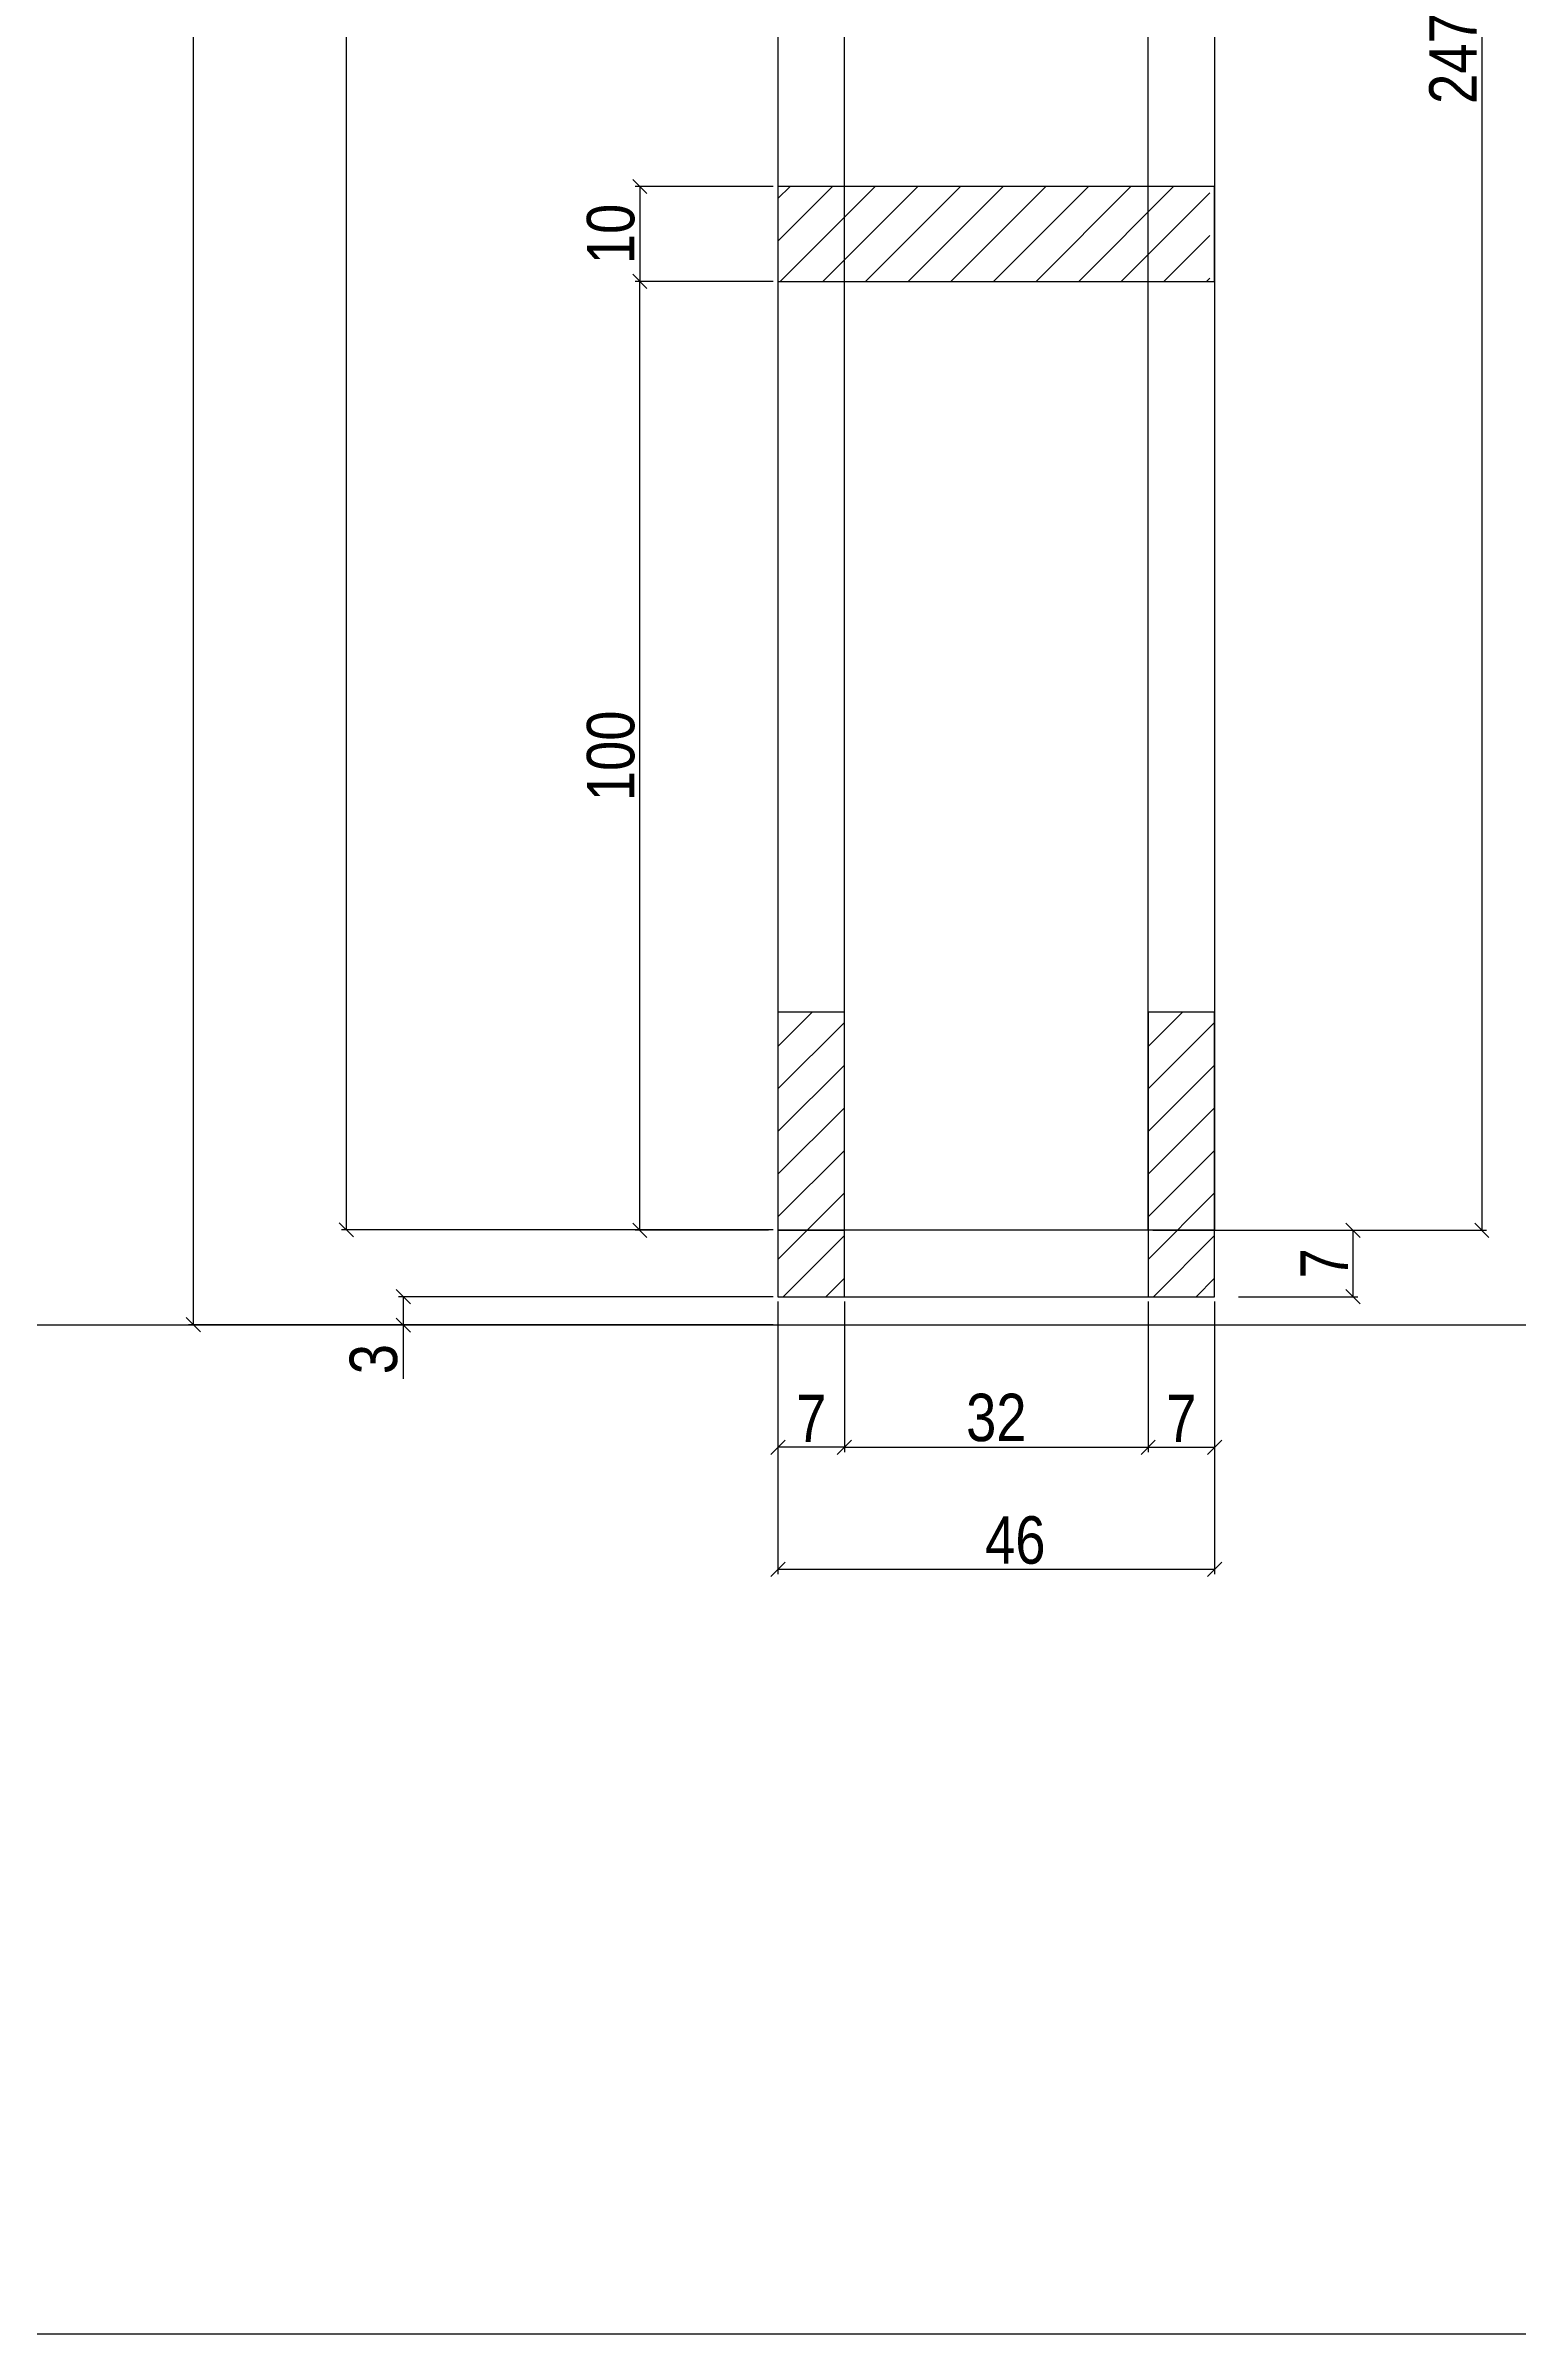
# Model space of a CAD drawing. Extents: x 17311 to 161354, y 153625 to 210355.
# Drawn here: x 20305 to 20615.1, y 206377.1 to 206859.5 of the extents above; entities that cross this region are included whole.
import ezdxf

# ---------------------------------------------------------------- set-up
doc = ezdxf.new("R2010")
doc.units = 0
doc.layers.get('0').update_dxf_attribs({"linetype": 'CONTINUOUS'})
doc.layers.get('DEFPOINTS').update_dxf_attribs({"linetype": 'CONTINUOUS'})
for name, color, linetype in [('COTA', 241, 'CONTINUOUS'), ('detalhes', 4, 'CONTINUOUS'), ('Painéis', 200, 'CONTINUOUS'), ('SARR_7x7', 40, 'CONTINUOUS'), ('TIRAS REESCORAMENTO', 252, 'CONTINUOUS'), ('VIGAS', 3, 'CONTINUOUS')]:
    doc.layers.add(name, color=color, linetype=linetype)
doc.styles.add('COTA TECNICA 2X', font='techl___.ttf', dxfattribs={"height": 10})
doc.dimstyles.new('SECAO', dxfattribs={"dimscale": 0.333333, "dimtxt": 5, "dimasz": 9, "dimexe": 3, "dimexo": 3, "dimgap": 3, "dimtad": 1, "dimdec": 1, "dimlfac": 0.5, "dimzin": 12, "dimdsep": 46, "dimtxsty": 'COTA TECNICA 2X', "dimblk1": 'OBLIQUE', "dimblk2": 'OBLIQUE', "dimsah": 1, "dimcen": 0.9, "dimclrd": 4, "dimclre": 4, "dimclrt": 240, "dimadec": 1, "dimazin": 3, "dimtfac": 1, "dimtdec": 1, "dimtmove": 0, "dimatfit": 3, "dimfxl": 1, "dimtolj": 1, "dimtzin": 12, "dimarcsym": 0})

# ---------------------------------------------------------------- blocks, each defined once
blk = doc.blocks.new('_Oblique')
at = {"color": 0, "linetype": 'ByBlock', "lineweight": -2}
blk.add_line((-0.5, -0.5), (0.5, 0.5), dxfattribs=at)
blk = doc.blocks.new('*D4157')
at = {"layer": 'DEFPOINTS', "color": 0, "transparency": 16777216}
for p in [(20459.31, 206595.77), (20551.31, 206595.77), (20551.31, 206538.31)]:
    blk.add_point(p, dxfattribs=at)
at = {"layer": 'detalhes', "color": 4, "lineweight": -2, "transparency": 16777216}
for p, q in [((20459.31, 206594.77), (20459.31, 206537.31)), ((20551.31, 206594.77), (20551.31, 206537.31)), ((20459.31, 206538.31), (20551.31, 206538.31))]:
    blk.add_line(p, q, dxfattribs=at)
at = {"layer": 'detalhes', "color": 4, "lineweight": -2, "transparency": 16777216, "xscale": 3, "yscale": 3, "zscale": 3, "rotation": 180}
blk.add_blockref('_Oblique', (20459.31, 206538.31), dxfattribs=at)
at = {"layer": 'detalhes', "color": 4, "lineweight": -2, "transparency": 16777216, "xscale": 3, "yscale": 3, "zscale": 3}
blk.add_blockref('_Oblique', (20551.31, 206538.31), dxfattribs=at)
at = {"layer": 'detalhes', "color": 240, "transparency": 16777216, "insert": (20509.31, 206544.42), "char_height": 10, "attachment_point": 5, "style": 'COTA TECNICA 2X'}
blk.add_mtext('\\A1;46', dxfattribs=at)
blk = doc.blocks.new('*D4158')
at = {"layer": 'DEFPOINTS', "color": 0, "transparency": 16777216}
for p in [(20473.31, 206595.77), (20537.31, 206595.77), (20537.31, 206564.03)]:
    blk.add_point(p, dxfattribs=at)
at = {"layer": 'detalhes', "color": 4, "lineweight": -2, "transparency": 16777216}
for p, q in [((20473.31, 206594.77), (20473.31, 206563.03)), ((20537.31, 206594.77), (20537.31, 206563.03)), ((20473.31, 206564.03), (20537.31, 206564.03))]:
    blk.add_line(p, q, dxfattribs=at)
at = {"layer": 'detalhes', "color": 4, "lineweight": -2, "transparency": 16777216, "xscale": 3, "yscale": 3, "zscale": 3, "rotation": 180}
blk.add_blockref('_Oblique', (20473.31, 206564.03), dxfattribs=at)
at = {"layer": 'detalhes', "color": 4, "lineweight": -2, "transparency": 16777216, "xscale": 3, "yscale": 3, "zscale": 3}
blk.add_blockref('_Oblique', (20537.31, 206564.03), dxfattribs=at)
at = {"layer": 'detalhes', "color": 240, "transparency": 16777216, "insert": (20505.31, 206570.25), "char_height": 10, "attachment_point": 5, "style": 'COTA TECNICA 2X'}
blk.add_mtext('\\A1;32', dxfattribs=at)
blk = doc.blocks.new('*D4159')
at = {"layer": 'DEFPOINTS', "color": 0, "transparency": 16777216}
for p in [(20537.31, 206564.03), (20551.31, 206564.03), (20551.31, 206564.03)]:
    blk.add_point(p, dxfattribs=at)
at = {"layer": 'detalhes', "color": 4, "lineweight": -2, "transparency": 16777216}
blk.add_line((20537.31, 206564.03), (20551.31, 206564.03), dxfattribs=at)
at = {"layer": 'detalhes', "color": 4, "lineweight": -2, "transparency": 16777216, "xscale": 3, "yscale": 3, "zscale": 3, "rotation": 180}
blk.add_blockref('_Oblique', (20537.31, 206564.03), dxfattribs=at)
at = {"layer": 'detalhes', "color": 4, "lineweight": -2, "transparency": 16777216, "xscale": 3, "yscale": 3, "zscale": 3}
blk.add_blockref('_Oblique', (20551.31, 206564.03), dxfattribs=at)
at = {"layer": 'detalhes', "color": 240, "transparency": 16777216, "insert": (20544.31, 206570.11), "char_height": 10, "attachment_point": 5, "style": 'COTA TECNICA 2X'}
blk.add_mtext('\\A1;7', dxfattribs=at)
blk = doc.blocks.new('*D4160')
at = {"layer": 'DEFPOINTS', "color": 0, "transparency": 16777216}
for p in [(20459.31, 206564.03), (20459.31, 206564.03), (20473.31, 206564.03)]:
    blk.add_point(p, dxfattribs=at)
at = {"layer": 'detalhes', "color": 4, "lineweight": -2, "transparency": 16777216}
blk.add_line((20473.31, 206564.03), (20459.31, 206564.03), dxfattribs=at)
at = {"layer": 'detalhes', "color": 4, "lineweight": -2, "transparency": 16777216, "xscale": 3, "yscale": 3, "zscale": 3, "rotation": 180}
blk.add_blockref('_Oblique', (20459.31, 206564.03), dxfattribs=at)
at = {"layer": 'detalhes', "color": 4, "lineweight": -2, "transparency": 16777216, "xscale": 3, "yscale": 3, "zscale": 3}
blk.add_blockref('_Oblique', (20473.31, 206564.03), dxfattribs=at)
at = {"layer": 'detalhes', "color": 240, "transparency": 16777216, "insert": (20466.31, 206570.11), "char_height": 10, "attachment_point": 5, "style": 'COTA TECNICA 2X'}
blk.add_mtext('\\A1;7', dxfattribs=at)
blk = doc.blocks.new('*D4161')
at = {"layer": 'DEFPOINTS', "color": 0, "transparency": 16777216}
for p in [(20459.31, 206829.79), (20430.21, 206809.79), (20459.31, 206809.79)]:
    blk.add_point(p, dxfattribs=at)
at = {"layer": 'detalhes', "color": 4, "lineweight": -2, "transparency": 16777216}
for p, q in [((20458.31, 206829.79), (20429.21, 206829.79)), ((20430.21, 206829.79), (20430.21, 206809.79)), ((20458.31, 206809.79), (20429.21, 206809.79))]:
    blk.add_line(p, q, dxfattribs=at)
at = {"layer": 'detalhes', "color": 4, "lineweight": -2, "transparency": 16777216, "xscale": 3, "yscale": 3, "zscale": 3}
for p, rotation in [((20430.21, 206829.79), 90), ((20430.21, 206809.79), 270)]:
    blk.add_blockref('_Oblique', p, dxfattribs=dict(at, rotation=rotation))
at = {"layer": 'detalhes', "color": 240, "transparency": 16777216, "insert": (20424.11, 206819.79), "char_height": 10, "attachment_point": 5, "rotation": 90, "style": 'COTA TECNICA 2X'}
blk.add_mtext('\\A1;10', dxfattribs=at)
blk = doc.blocks.new('*D4163')
at = {"layer": 'DEFPOINTS', "color": 0, "transparency": 16777216}
for p in [(20459.31, 206595.77), (20380.35, 206589.77), (20459.31, 206589.77)]:
    blk.add_point(p, dxfattribs=at)
at = {"layer": 'detalhes', "color": 4, "lineweight": -2, "transparency": 16777216}
for p, q in [((20458.31, 206595.77), (20379.35, 206595.77)), ((20380.35, 206595.77), (20380.35, 206589.77)), ((20458.31, 206589.77), (20379.35, 206589.77)), ((20380.35, 206589.77), (20380.35, 206578.44))]:
    blk.add_line(p, q, dxfattribs=at)
at = {"layer": 'detalhes', "color": 4, "lineweight": -2, "transparency": 16777216, "xscale": 3, "yscale": 3, "zscale": 3}
for p, rotation in [((20380.35, 206595.77), 90), ((20380.35, 206589.77), 270)]:
    blk.add_blockref('_Oblique', p, dxfattribs=dict(at, rotation=rotation))
at = {"layer": 'detalhes', "color": 240, "transparency": 16777216, "insert": (20374.13, 206582.61), "char_height": 10, "attachment_point": 5, "rotation": 90, "style": 'COTA TECNICA 2X'}
blk.add_mtext('\\A1;3', dxfattribs=at)
blk = doc.blocks.new('*D4166')
at = {"layer": 'DEFPOINTS', "color": 0, "transparency": 16777216}
for p in [(20430.21, 206809.79), (20459.31, 206809.79), (20458.31, 206609.77)]:
    blk.add_point(p, dxfattribs=at)
at = {"layer": 'detalhes', "color": 4, "lineweight": -2, "transparency": 16777216}
for p, q in [((20458.31, 206809.79), (20429.21, 206809.79)), ((20430.21, 206609.77), (20430.21, 206809.79)), ((20457.31, 206609.77), (20429.21, 206609.77))]:
    blk.add_line(p, q, dxfattribs=at)
at = {"layer": 'detalhes', "color": 4, "lineweight": -2, "transparency": 16777216, "xscale": 3, "yscale": 3, "zscale": 3}
for p, rotation in [((20430.21, 206809.79), 90), ((20430.21, 206609.77), 270)]:
    blk.add_blockref('_Oblique', p, dxfattribs=dict(at, rotation=rotation))
at = {"layer": 'detalhes', "color": 240, "transparency": 16777216, "insert": (20424.11, 206709.78), "char_height": 10, "attachment_point": 5, "rotation": 90, "style": 'COTA TECNICA 2X'}
blk.add_mtext('\\A1;100', dxfattribs=at)
blk = doc.blocks.new('*D4169')
at = {"layer": 'DEFPOINTS', "color": 0, "transparency": 16777216}
for p in [(20552.31, 207103.74), (20552.31, 206609.77), (20607.61, 206609.77)]:
    blk.add_point(p, dxfattribs=at)
at = {"layer": 'detalhes', "color": 4, "lineweight": -2, "transparency": 16777216}
for p, q in [((20553.31, 207103.74), (20608.61, 207103.74)), ((20607.61, 207103.74), (20607.61, 206609.77)), ((20553.31, 206609.77), (20608.61, 206609.77))]:
    blk.add_line(p, q, dxfattribs=at)
at = {"layer": 'detalhes', "color": 4, "lineweight": -2, "transparency": 16777216, "xscale": 3, "yscale": 3, "zscale": 3}
for p, rotation in [((20607.61, 207103.74), 90), ((20607.61, 206609.77), 270)]:
    blk.add_blockref('_Oblique', p, dxfattribs=dict(at, rotation=rotation))
at = {"layer": 'detalhes', "color": 240, "transparency": 16777216, "insert": (20601.53, 206856.75), "char_height": 10, "attachment_point": 5, "rotation": 90, "style": 'COTA TECNICA 2X'}
blk.add_mtext('\\A1;247', dxfattribs=at)
blk = doc.blocks.new('*D4170')
at = {"layer": 'DEFPOINTS', "color": 0, "transparency": 16777216}
for p in [(20537.31, 206609.77), (20555.37, 206595.77), (20580.46, 206595.77)]:
    blk.add_point(p, dxfattribs=at)
at = {"layer": 'detalhes', "color": 4, "lineweight": -2, "transparency": 16777216}
for p, q in [((20538.31, 206609.77), (20581.46, 206609.77)), ((20580.46, 206609.77), (20580.46, 206595.77)), ((20556.37, 206595.77), (20581.46, 206595.77))]:
    blk.add_line(p, q, dxfattribs=at)
at = {"layer": 'detalhes', "color": 4, "lineweight": -2, "transparency": 16777216, "xscale": 3, "yscale": 3, "zscale": 3}
for p, rotation in [((20580.46, 206609.77), 90), ((20580.46, 206595.77), 270)]:
    blk.add_blockref('_Oblique', p, dxfattribs=dict(at, rotation=rotation))
at = {"layer": 'detalhes', "color": 240, "transparency": 16777216, "insert": (20574.39, 206602.77), "char_height": 10, "attachment_point": 5, "rotation": 90, "style": 'COTA TECNICA 2X'}
blk.add_mtext('\\A1;7', dxfattribs=at)
blk = doc.blocks.new('*D4175')
at = {"layer": 'DEFPOINTS', "color": 0, "transparency": 16777216}
for p in [(20427.31, 207159.86), (20368.35, 206609.86), (20459.31, 206609.86)]:
    blk.add_point(p, dxfattribs=at)
at = {"layer": 'detalhes', "color": 4, "lineweight": -2, "transparency": 16777216}
for p, q in [((20426.31, 207159.86), (20367.35, 207159.86)), ((20368.35, 207159.86), (20368.35, 206609.86)), ((20458.31, 206609.86), (20367.35, 206609.86))]:
    blk.add_line(p, q, dxfattribs=at)
at = {"layer": 'detalhes', "color": 4, "lineweight": -2, "transparency": 16777216, "xscale": 3, "yscale": 3, "zscale": 3}
for p, rotation in [((20368.35, 207159.86), 90), ((20368.35, 206609.86), 270)]:
    blk.add_blockref('_Oblique', p, dxfattribs=dict(at, rotation=rotation))
at = {"layer": 'detalhes', "color": 240, "transparency": 16777216, "insert": (20362.24, 206884.86), "char_height": 10, "attachment_point": 5, "rotation": 90, "style": 'COTA TECNICA 2X'}
blk.add_mtext('\\A1;275', dxfattribs=at)
blk = doc.blocks.new('*D4177')
at = {"layer": 'DEFPOINTS', "color": 0, "transparency": 16777216}
for p in [(20473.31, 207165.86), (20336.11, 206589.86), (20459.31, 206589.86)]:
    blk.add_point(p, dxfattribs=at)
at = {"layer": 'detalhes', "color": 4, "lineweight": -2, "transparency": 16777216}
for p, q in [((20472.31, 207165.86), (20335.11, 207165.86)), ((20336.11, 207165.86), (20336.11, 206589.86)), ((20458.31, 206589.86), (20335.11, 206589.86))]:
    blk.add_line(p, q, dxfattribs=at)
at = {"layer": 'detalhes', "color": 4, "lineweight": -2, "transparency": 16777216, "xscale": 3, "yscale": 3, "zscale": 3}
for p, rotation in [((20336.11, 207165.86), 90), ((20336.11, 206589.86), 270)]:
    blk.add_blockref('_Oblique', p, dxfattribs=dict(at, rotation=rotation))
at = {"layer": 'detalhes', "color": 240, "transparency": 16777216, "insert": (20330.02, 206877.86), "char_height": 10, "attachment_point": 5, "rotation": 90, "style": 'COTA TECNICA 2X'}
blk.add_mtext('\\A1;288', dxfattribs=at)

msp = doc.modelspace()

# ---------------------------------------------------------------- hatches: boundary and pattern name
at = {"layer": 'COTA'}
h = msp.add_hatch(dxfattribs=at)
h.set_pattern_fill('ANSI31', color=256, scale=2, style=0)
h.set_pattern_definition([(45, (-5658.292, 9536.995), (-4.49012806, 4.49012806), [])])
h.paths.add_polyline_path([(20550.31, 206829.79), (20459.31, 206829.79), (20459.31, 206809.79), (20550.31, 206809.79)])
h = msp.add_hatch(dxfattribs=at)
h.set_pattern_fill('ANSI31', color=256, scale=2, style=0)
h.set_pattern_definition([(45, (615.093, 200786.58), (-4.490128, 4.490128), [])])
h.paths.add_polyline_path([(20459.31, 206595.77), (20473.31, 206595.77), (20473.31, 206655.77), (20459.31, 206655.77)])
h = msp.add_hatch(dxfattribs=at)
h.set_pattern_fill('ANSI31', color=256, scale=2, style=0)
h.set_pattern_definition([(45, (693.093, 200786.58), (-4.490128, 4.490128), [])])
h.paths.add_polyline_path([(20537.31, 206595.77), (20551.31, 206595.77), (20551.31, 206655.77), (20537.31, 206655.77)])

# ---------------------------------------------------------------- linework, layer by layer
at = {"linetype": 'Continuous'}
msp.add_lwpolyline([(20481.31, 206595.77), (20551.31, 206595.77), (20551.31, 206609.77), (20459.31, 206609.77), (20459.31, 206595.77), (20481.31, 206595.77)], dxfattribs=at)
at = {"layer": 'Painéis'}
msp.add_lwpolyline([(20459.31, 206809.79), (20551.31, 206809.79), (20551.31, 206829.79), (20459.31, 206829.79), (20459.31, 206809.79)], dxfattribs=at)
for points in [[(20459.31, 206595.77), (20473.31, 206595.77), (20473.31, 206655.77), (20459.31, 206655.77)], [(20537.31, 206595.77), (20551.31, 206595.77), (20551.31, 206655.77), (20537.31, 206655.77)]]:
    msp.add_lwpolyline(points, close=True, dxfattribs=at)
at = {"layer": 'SARR_7x7', "linetype": 'Continuous'}
for points in [[(20459.31, 206609.77), (20473.31, 206609.77), (20473.31, 207159.86), (20459.31, 207159.86)], [(20551.31, 206609.77), (20537.31, 206609.77), (20537.31, 207103.74), (20551.31, 207103.74)]]:
    msp.add_lwpolyline(points, close=True, dxfattribs=at)
at = {"layer": 'TIRAS REESCORAMENTO', "linetype": 'ByBlock'}
msp.add_line((22518.59, 206589.77), (17744.1, 206589.77), dxfattribs=at)
at = {"layer": 'VIGAS', "color": 5}
msp.add_lwpolyline([(20728.16, 206377.07), (20131.34, 206377.07), (20131.34, 207341.85), (20728.16, 207341.85)], close=True, dxfattribs=at)

# ---------------------------------------------------------------- dimensions: what is measured, and where the dimension line sits
at = {"layer": 'detalhes', "color": 3}
for base, p1, p2, picture, middle in [((20336.11, 206589.86), (20473.31, 207165.86), (20459.31, 206589.86), '*D4177', (20330.02, 206877.86)), ((20368.35, 206609.86), (20427.31, 207159.86), (20459.31, 206609.86), '*D4175', (20362.24, 206884.86)), ((20607.61, 206609.77), (20552.31, 207103.74), (20552.31, 206609.77), '*D4169', (20601.53, 206856.75)), ((20430.21, 206809.79), (20459.31, 206829.79), (20459.31, 206809.79), '*D4161', (20424.11, 206819.79)), ((20430.21, 206809.79), (20458.31, 206609.77), (20459.31, 206809.79), '*D4166', (20424.11, 206709.78)), ((20580.46, 206595.77), (20537.31, 206609.77), (20555.37, 206595.77), '*D4170', (20574.39, 206602.77)), ((20380.35, 206589.77), (20459.31, 206595.77), (20459.31, 206589.77), '*D4163', (20374.13, 206582.61))]:
    dim = msp.add_linear_dim(base=base, p1=p1, p2=p2, angle=90, dimstyle='SECAO', dxfattribs=at)
    dim.commit()
    dim.dimension.update_dxf_attribs({"geometry": picture, "text_midpoint": middle})
for base, p1, p2, picture, middle in [((20551.31, 206538.31), (20459.31, 206595.77), (20551.31, 206595.77), '*D4157', (20509.31, 206538.31)), ((20537.31, 206564.03), (20473.31, 206595.77), (20537.31, 206595.77), '*D4158', (20505.31, 206564.03)), ((20551.31, 206564.03), (20537.31, 206564.03), (20551.31, 206564.03), '*D4159', (20544.31, 206564.03))]:
    dim = msp.add_linear_dim(base=base, p1=p1, p2=p2, dimstyle='SECAO', dxfattribs=at)
    dim.commit()
    dim.dimension.update_dxf_attribs({"geometry": picture, "text_midpoint": middle, "dimtype": 160})
dim = msp.add_linear_dim(base=(20459.31, 206564.03), p1=(20473.31, 206564.03), p2=(20459.31, 206564.03), dimstyle='SECAO', dxfattribs=at)
dim.commit()
dim.dimension.update_dxf_attribs({"geometry": '*D4160', "text_midpoint": (20466.31, 206570.11)})

doc.saveas('drawing.dxf')
